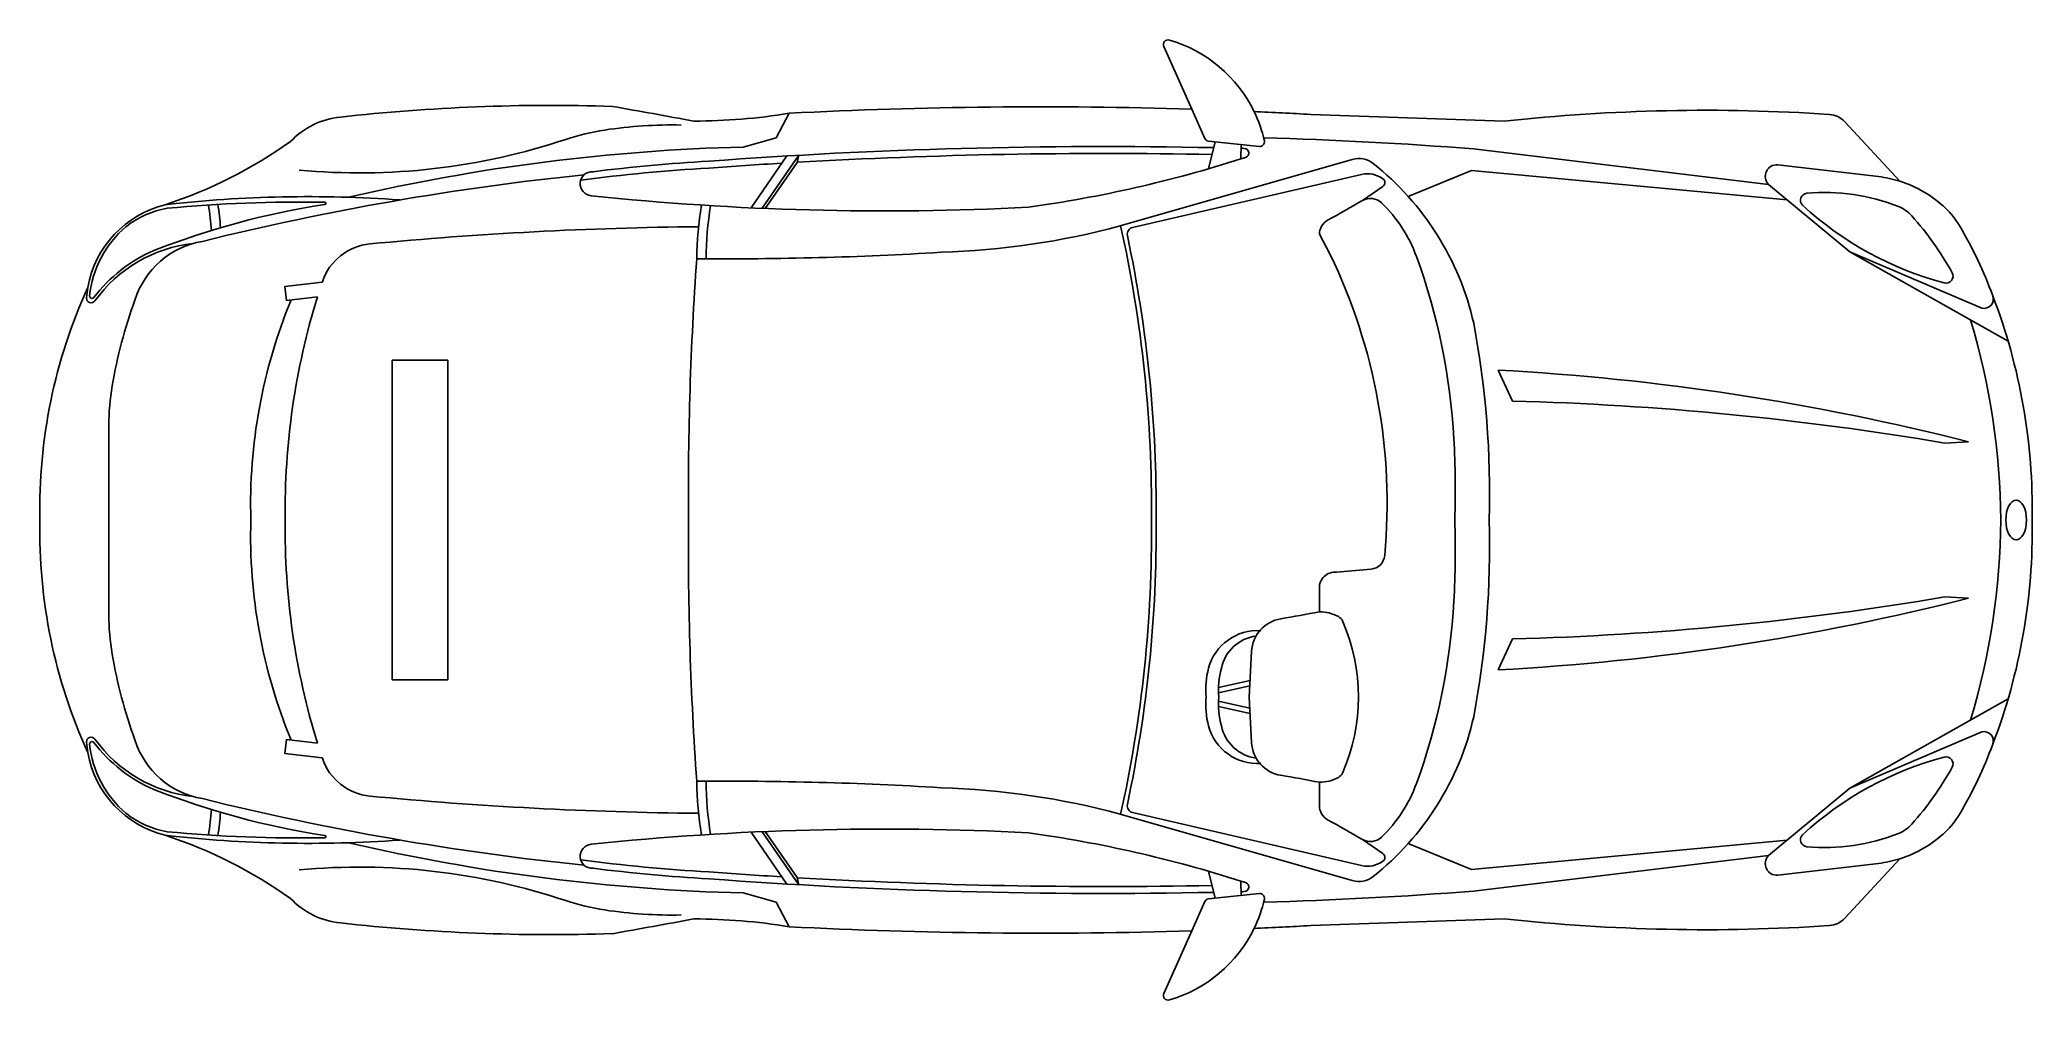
# Model space of a CAD drawing. Header units: millimetres. Extents: x -4309 to 0, y -1039 to 1039.
import ezdxf

# ---------------------------------------------------------------- set-up
doc = ezdxf.new("R2010")
doc.units = ezdxf.units.MM
doc.layers.add('ceco.net 217 Nissan Z350 - top', color=7, linetype='Continuous')

msp = doc.modelspace()

# ---------------------------------------------------------------- linework, layer by layer
at = {"layer": 'ceco.net 217 Nissan Z350 - top'}
for p, q in [((-1878.1, 1024.4), (-1817.7, 888.6)), ((-1817.7, 888.6), (-1789.7, 825.5)), ((-1142, 862.4), (-1560.3, 877.3)), ((-1560.3, 877.3), (-1560.3, 877.3)), ((-1671.4, 807.9), (-1781.5, 819.6)), ((-286.1, 732.8), (-404.9, 861.3)), ((-2771, 675.2), (-2693.4, 787.4)), ((-2747.3, 674.2), (-2668, 788.9)), ((-2671.6, 773.6), (-2668, 788.9)), ((-1470.4, 780), (-1972.4, 636.2)), ((-1767.1, 818.1), (-1781.6, 759.7)), ((-1710.9, 812.1), (-1711.3, 781.1)), ((-570.3, 726), (-1207.9, 802.7)), ((-2740.6, 673.9), (-2671.6, 773.6)), ((-1945.6, 633), (-1450.3, 747.5)), ((-1212.7, 756.2), (-1349.2, 699.5)), ((-529.6, 692.3), (-1212.7, 756.2)), ((-332.2, 742.8), (-549.9, 768.2)), ((-1404.3, 721.6), (-1448, 691.2)), ((-393.8, 579.8), (-570.3, 726)), ((-108.5, 458.4), (-393.8, 579.8)), ((-51.9, 387), (-393.8, 579.8)), ((-3698.7, 514.4), (-3779.6, 504.8)), ((-3776.1, 474.9), (-3779.6, 504.8)), ((-3708.8, 482.9), (-3776.1, 474.9)), ((-3426.7, 345.9), (-3547, 345.9)), ((-3547, 345.9), (-3547, 0)), ((-3426.7, 345.9), (-3426.7, 0)), ((-1154.7, 324.3), (-1123.7, 257.2)), ((-4160.2, 205), (-4160.2, 0)), ((-188.8, 166.5), (-137.5, 169.2)), ((-4160.2, -205), (-4160.2, 0)), ((-3547, -345.9), (-3547, 0)), ((-3426.7, -345.9), (-3426.7, 0)), ((-188.8, -166.5), (-137.5, -169.2)), ((-1154.7, -324.3), (-1123.7, -257.2)), ((-3426.7, -345.9), (-3547, -345.9)), ((-1759.8, -362.3), (-1691.4, -347.1)), ((-1759.8, -373.7), (-1692, -358.6)), ((-51.9, -387), (-393.8, -579.8)), ((-1759.8, -392.2), (-1692, -407.2)), ((-1759.8, -403.6), (-1691.4, -418.8)), ((-108.5, -458.4), (-393.8, -579.8)), ((-3776.1, -474.9), (-3779.6, -504.8)), ((-3698.7, -514.4), (-3779.6, -504.8)), ((-3708.8, -482.9), (-3776.1, -474.9)), ((-393.8, -579.8), (-570.3, -726)), ((-1470.4, -780), (-1972.4, -636.2)), ((-1945.6, -633), (-1450.3, -747.5)), ((-2771, -675.2), (-2693.4, -787.4)), ((-2747.3, -674.2), (-2668, -788.9)), ((-2740.6, -673.9), (-2671.6, -773.6)), ((-1404.3, -721.6), (-1448, -691.2)), ((-1212.7, -756.2), (-1349.2, -699.5)), ((-529.6, -692.3), (-1212.7, -756.2)), ((-570.3, -726), (-1207.9, -802.7)), ((-2671.6, -773.6), (-2668, -788.9)), ((-1767.1, -818.1), (-1781.6, -759.7)), ((-332.2, -742.8), (-549.9, -768.2)), ((-404.9, -861.3), (-286.1, -732.8)), ((-1671.4, -807.9), (-1781.5, -819.6)), ((-1710.9, -812.1), (-1711.3, -781.1)), ((-1817.7, -888.6), (-1789.7, -825.5)), ((-1817.7, -888.6), (-1878.1, -1024.4)), ((-1560.3, -877.3), (-1142, -862.4)), ((-1560.3, -877.3), (-1560.3, -877.3))]:
    msp.add_line(p, q, dxfattribs=at)
for points in [[(-2688.8, 879.8), (-2716.9, 826.6), (-2788.3, 806.7)], [(-2688.8, -879.8), (-2716.9, -826.6), (-2788.3, -806.7)]]:
    msp.add_lwpolyline(points, dxfattribs=at)
for points in [[(-1518.2, 574.1), (-1541.5, 617.9, -0.270521), (-1523.8, 648.2, 0.000614), (-1448, 691.2, -0.331797), (-1407.5, 686.1, -0.11427), (-1331.7, 569.9, -0.074246), (-1250.7, 175.7, -0.021686), (-1248.8, 0)], [(-1541.5, -148, -0.460181), (-1504.9, -113), (-1429.5, -106.1, 0.361883), (-1400.3, -77, 0.136022), (-1518.2, 574.1, 0.015575)], [(-4208.5, 480.4, -0.025591), (-4205.7, 503.1, -0.019947)], [(-1693.2, -382.9), (-1688.2, -481.5, 0.352581), (-1625, -552.2, -0.008047), (-1541.5, -567.4), (-1541.5, -617.9, 0.270521), (-1523.8, -648.2, -0.000614), (-1448, -691.2, 0.331797), (-1407.5, -686.1, 0.11427), (-1331.7, -569.9, 0.074246), (-1250.7, -175.7, 0.021686), (-1248.8, 0, 0.021686)], [(-1693.2, -382.9), (-1688.2, -284.4, -0.352581), (-1625, -213.6, 0.008047), (-1541.5, -198.5), (-1541.5, -148)], [(-1668.1, -239.5, 0.358011), (-1781.3, -320.5, 0.087142), (-1786.8, -382.9)], [(-1678.4, -251, 0.316561), (-1753.7, -320.5, 0.087142), (-1759.2, -382.9)], [(-1668.1, -526.4, -0.358011), (-1781.3, -445.3, -0.087142), (-1786.8, -382.9)], [(-1678.4, -514.9, -0.316561), (-1753.7, -445.3, -0.087142), (-1759.2, -382.9)], [(-286.1, -732.8, -0.046528), (-332.2, -742.8)]]:
    msp.add_lwpolyline(points, format="xyb", dxfattribs=at)
for centre, radius, start, end in [((-1868.9, 1028.5), 10, 73.7888, 203.9719), ((-1948.6, 754.5), 295.4, 25.8883, 73.7888), ((-3642.9, 701.3), 170.9, 95.5045, 136.7034), ((-3204.1, -3185.1), 4081.9, 88.1276, 96.4023), ((-12002.3, -49050.6), 50737.6, 79.65951, 79.86115), ((-2892.8, 2109.4), 1246.5, 269.9006, 279.422), ((-2147, -9613.6), 10507.3, 88.20371, 92.95537), ((-1948.6, 754.5), 295.4, 12.8415, 25.8883), ((-2147, -9613.6), 10507.3, 86.79899, 87.46797), ((-706, -3113.9), 4000.1, 86.1631, 96.2571), ((-441.7, 827.2), 50.1, 42.7708, 86.1631), ((-3617.2, 2155.1), 1404.4, 264.6296, 288.507), ((-3012.2, 347.8), 501.4, 98.6342, 108.507), ((-2941.8, -116.1), 970.6, 88.8247, 98.6342), ((-1780.5, 829.6), 10, 203.9719, 263.9485), ((-1670.4, 817.9), 10, 263.9485, 12.8415), ((-1909.3, -8144.7), 8974.8, 85.51787, 88.42208), ((-4361.9, 1660.7), 1031, 288.2987, 305.2245), ((-2684.5, -3411), 4219, 91.4105, 103.1096), ((-2659.1, -2835.9), 3617.7, 93.22, 97.2024), ((-2005.7, -10799.3), 11607.1, 88.83789, 94.23249), ((-2005.7, -10814.3), 11607.1, 88.85621, 93.289), ((-2556.2, 3432.3), 2782.6, 277.9568, 287.6779), ((-2556.2, 3432.3), 2782.6, 287.6779, 287.8949), ((-2005.7, -10799.3), 11607.1, 88.51071, 88.54519), ((-1704.3, 793.8), 10, 287.8949, 88.5107), ((-1456.6, 731.8), 50.1, 51.6567, 105.9899), ((-2535.4, -5116.7), 5893.5, 95.81048, 103.96572), ((-3114.7, 727.3), 26, 85.7193, 265.7193), ((-2659.1, -2850.9), 3617.7, 93.22, 97.6307), ((-2005.7, -10814.3), 11607.1, 93.45045, 94.23249), ((-1437.6, 692.5), 56.4, 53.5714, 103.0159), ((-1806, 290.1), 613.4, 12.7542, 51.6567), ((-1410, 729.8), 10, 304.8609, 53.5714), ((-552.1, 743.2), 25.1, 84.9936, 223.3253), ((-362.6, 490.5), 254.1, 72.4749, 83.1305), ((-362.6, 490.5), 254.1, 46.3458, 72.4749), ((-3728.5, -2050), 2749.4, 85.8733, 96.4677), ((-2483.5, 6774.6), 6106.2, 264.04843, 272.93274), ((-486.1, 691.7), 15, 95.0491, 227.4693), ((-448.9, 270.6), 437.8, 68.5793, 95.0491), ((-3985.5, 464.6), 223.5, 103.6248, 170.0959), ((-3999.3, 477.9), 199.5, 100.0266, 128.3775), ((-3435.5, -1012), 1713.7, 98.6408, 111.4752), ((-3745.2, -2435.1), 3122.8, 89.0473, 95.306), ((-4355.8, 605.5), 417.9, 2.8504, 10.4514), ((-4355.8, 605.5), 438, 3.4973, 10.1307), ((-3693.3, 684.8), 2.51, 278.6408, 89.0473), ((-2096.3, 555.7), 792.2, 170.8832, 179.3274), ((-2096.3, 555.7), 772.2, 170.7398, 179.3198), ((-2.6, 1218.8), 730.3, 227.4693, 255.1476), ((-316.5, 608.1), 75.2, 41.6511, 68.5793), ((-773.9, 201.3), 687.4, 29.0182, 41.6511), ((-311.8, 543.8), 180.5, 30.6317, 46.3458), ((-3976, 461.4), 227, 130.4122, 174.0949), ((-2807.4, -7642.5), 8277.2, 90.53421, 95.46454), ((-2408.1, 2249.3), 1670.9, 271.6556, 285.116), ((-4738.3, 24), 2833.7, 359.514, 12.4808), ((-1942.2, 618.3), 15, 103.0159, 192.0411), ((-4728.3, 24), 2833.7, 359.514, 12.0411), ((-934.9, 174.7), 904.7, 20.0597, 30.6317), ((-3931.8, 281.3), 328.8, 113.492, 142.5447), ((-3945.4, 299), 300.9, 96.177, 144.4743), ((-3927.3, 420.1), 185.1, 99.4777, 162.5154), ((-3584.2, 477.3), 120.3, 95.4645, 161.5243), ((4162.7, 59.7), 7069.2, 175.90055, 180.4836), ((-2827.8, 8231.3), 7666.5, 269.54632, 273.49926), ((-185.9, 527.4), 15, 255.1476, 29.0182), ((-3156.9, 25.2), 1152.6, 155.5067, 181.2534), ((-4198.5, 479.7), 10, 175.9597, 324.4743), ((-4196.8, 484.3), 5.01, 174.0949, 322.5447), ((-3079.9, 105.5), 1088.8, 160.124, 170.2501), ((-2697.4, 34.3), 1156.1, 157.5288, 181.6981), ((-2218.7, 21.1), 1560.1, 162.7789, 180.7732), ((-2218.7, 21.1), 1560.1, 161.5243, 161.5635), ((-103.8, 477.9), 20.1, 256.4917, 21.0086), ((-1283.3, 24.9), 1283.6, 358.8887, 21.0086), ((-1631.2, -15.5), 1563.9, 0.568, 16.6553), ((-3165, 57.1), 1991.6, 358.358, 10.66), ((-1442.9, -4981.1), 5313.2, 75.7776, 86.8914), ((-3658.8, 205), 501.4, 170.2501, 180), ((-1295.2, -6369.4), 6628.8, 80.3926, 88.51793), ((-3156.9, -25.2), 1152.6, 178.7466, 204.4933), ((-2697.4, -34.3), 1156.1, 178.3019, 202.4712), ((-2218.7, -21.1), 1560.1, 179.2268, 197.2211), ((-4738.3, -24), 2833.7, 347.5192, 0.486), ((-4728.3, -24), 2833.7, 347.9589, 0.486), ((-3165, -57.1), 1991.6, 349.34, 1.642), ((-1631.2, 15.5), 1563.9, 343.3447, 359.432), ((4162.7, -59.7), 7069.2, 179.5164, 184.09945), ((-1283.3, -24.9), 1283.6, 338.9914, 1.1113), ((-1442.9, 4981.1), 5313.2, 273.1086, 284.2224), ((-1295.2, 6369.4), 6628.8, 271.48207, 279.6074), ((-3658.8, -205), 501.4, 180, 189.7499), ((-1541.5, -284.2), 85.7, 61.4661, 90), ((-1510.1, -226.5), 20.1, 23.838, 61.4661), ((-1864.1, -382.9), 407.1, 336.162, 23.838), ((-3079.9, -105.5), 1088.8, 189.7499, 199.876), ((-1806, -290.1), 613.4, 308.3433, 347.2458), ((-4198.5, -479.7), 10, 35.5257, 184.0403), ((-3945.4, -299), 300.9, 215.5257, 263.823), ((-103.8, -477.9), 20.1, 338.9914, 103.5083), ((-3985.5, -464.6), 223.5, 184.0403, 189.9041), ((-3985.5, -464.6), 223.5, 189.9041, 256.3752), ((-4196.8, -484.3), 5.01, 37.4553, 185.9051), ((-3976, -461.4), 227, 185.9051, 229.5878), ((-3931.8, -281.3), 328.8, 217.4553, 246.508), ((-3927.3, -420.1), 185.1, 197.4846, 260.5223), ((-2218.7, -21.1), 1560.1, 198.4365, 198.4757), ((-3584.2, -477.3), 120.3, 198.4757, 264.5355), ((-2.6, -1218.8), 730.3, 104.8524, 132.5307), ((-185.9, -527.4), 15, 330.9818, 104.8524), ((-934.9, -174.7), 904.7, 329.3683, 339.9403), ((-1541.5, -481.6), 85.7, 270, 298.5339), ((-1510.1, -539.3), 20.1, 298.5339, 336.162), ((-773.9, -201.3), 687.4, 318.3489, 330.9818), ((-3435.5, 1012), 1713.7, 248.5248, 261.3592), ((-2535.4, 5116.7), 5893.5, 256.03428, 264.18952), ((-2807.4, 7642.5), 8277.2, 264.53546, 269.46579), ((-2827.8, -8231.3), 7666.5, 86.50074, 90.45368), ((-2096.3, -555.7), 792.2, 180.6726, 189.1168), ((-2096.3, -555.7), 772.2, 180.6802, 189.2602), ((-2408.1, -2249.3), 1670.9, 74.884, 88.3444), ((-3999.3, -477.9), 199.5, 231.6225, 259.9734), ((-4355.8, -605.5), 417.9, 349.5486, 357.1496), ((-4355.8, -605.5), 438, 349.8693, 356.5027), ((-1942.2, -618.3), 15, 167.9589, 256.9841), ((-311.8, -543.8), 180.5, 313.6542, 329.3683), ((-3728.5, 2050), 2749.4, 263.5323, 274.1267), ((-4361.9, -1660.7), 1031, 54.7755, 71.7013), ((-3745.2, 2435.1), 3122.8, 264.694, 270.9527), ((-3693.3, -684.8), 2.51, 270.9527, 81.3592), ((-2483.5, -6774.6), 6106.2, 87.06726, 95.95157), ((-2556.2, -3432.3), 2782.6, 72.3221, 82.0432), ((-486.1, -691.7), 15, 132.5307, 264.9509), ((-448.9, -270.6), 437.8, 264.9509, 291.4207), ((-316.5, -608.1), 75.2, 291.4207, 318.3489), ((-362.6, -490.5), 254.1, 287.5251, 313.6542), ((-2684.5, 3411), 4219, 256.8904, 268.5895), ((-3114.7, -727.3), 26, 94.2807, 274.2807), ((-1410, -729.8), 10, 306.4286, 55.1391), ((-552.1, -743.2), 25.1, 136.6747, 275.0064), ((-3617.2, -2155.1), 1404.4, 71.493, 95.3704), ((-2659.1, 2850.9), 3617.7, 262.3693, 266.78), ((-2659.1, 2835.9), 3617.7, 262.7976, 266.78), ((-2005.7, 10814.3), 11607.1, 265.76751, 266.54955), ((-2005.7, 10814.3), 11607.1, 266.711, 271.14379), ((-1456.6, -731.8), 50.1, 254.0101, 308.3433), ((-1437.6, -692.5), 56.4, 256.9841, 306.4286), ((-3642.9, -701.3), 170.9, 223.2966, 264.4955), ((-2005.7, 10799.3), 11607.1, 265.76751, 271.16211), ((-2556.2, -3432.3), 2782.6, 72.1051, 72.3221), ((-2005.7, 10799.3), 11607.1, 271.45481, 271.48929), ((-1704.3, -793.8), 10, 271.4893, 72.1051), ((-1670.4, -817.9), 10, 347.1585, 96.0515), ((-1909.3, 8144.7), 8974.8, 271.57792, 274.48213), ((-3012.2, -347.8), 501.4, 251.493, 261.3658), ((-2941.8, 116.1), 970.6, 261.3658, 271.1753), ((-1780.5, -829.6), 10, 96.0515, 156.0281), ((-1948.6, -754.5), 295.4, 334.1117, 347.1585), ((-441.7, -827.2), 50.1, 273.8369, 317.2292), ((-3204.1, 3185.1), 4081.9, 263.5977, 271.8724), ((-11999.4, 49034.6), 50721.4, 280.13882, 280.34053), ((-2892.8, -2109.4), 1246.5, 80.578, 90.0994), ((-2147, 9613.6), 10507.3, 267.04463, 271.79629), ((-1948.6, -754.5), 295.4, 286.2112, 334.1117), ((-2147, 9613.6), 10507.3, 272.53203, 273.20101), ((-706, 3113.9), 4000.1, 263.7429, 273.8369), ((-1868.9, -1028.5), 10, 156.0281, 286.2112)]:
    msp.add_arc(centre, radius, start, end, dxfattribs=at)
at = {"layer": 'ceco.net 217 Nissan Z350 - top', "extrusion": (0, 0, -1)}
msp.add_ellipse((-34.3, 0), major_axis=(0, -42.9), ratio=0.521468, dxfattribs=at)
at = {"layer": 'ceco.net 217 Nissan Z350 - top'}
msp.add_ellipse((-34.3, 0), major_axis=(0, 42.9), ratio=0.521468, dxfattribs=at)

doc.saveas('drawing.dxf')
